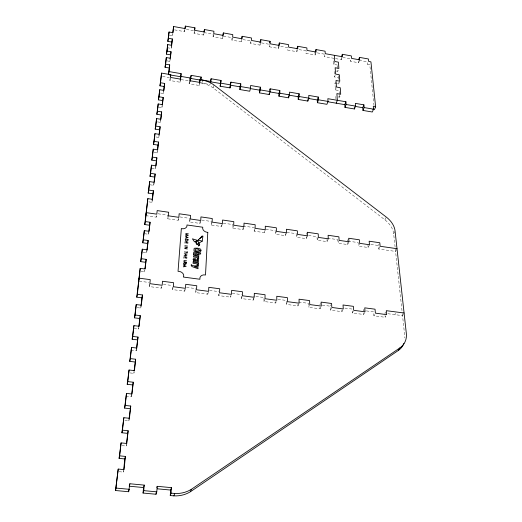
<?xml version="1.0" encoding="UTF-8"?>
<svg xmlns="http://www.w3.org/2000/svg" width="522" height="522" viewBox="0 0 522 522"><rect width="100%" height="100%" fill="white"/><g stroke="black" fill="none" stroke-linecap="round" stroke-linejoin="round"><path stroke-width="0.39" stroke-dasharray="2.61 1.96" d="M279.139 46.204L278.48 48.416L269.235 46.771L269.235 44.279M276.249 301.644L275.694 303.028L263.969 301.501L263.988 297.507L253.294 296.111M243.089 226.026L254.207 227.625L254.162 231.174L264.276 232.623L264.282 231.207M250.684 41.584L250.651 43.45L259.963 45.114L259.982 42.621M241.471 296.163L241.412 298.564L253.242 300.104L253.281 296.907M223.318 223.181L232.923 224.564L232.812 228.121L243.011 229.582L243.056 227.448M223.423 36.077L232.029 37.617L231.931 40.109L241.308 41.78L241.379 39.294M218.731 293.997L218.666 295.602L230.593 297.155L230.646 295.556M201.786 220.082L211.469 221.478L211.286 225.034L221.569 226.509L221.654 224.375M213.185 34.876L213.08 36.742L222.522 38.426L222.64 35.94M195.92 289.403L195.717 292.614L207.749 294.18L207.834 292.574M189.838 218.366L189.59 221.928L199.952 223.416L200.083 221.276M186.354 29.441L194.288 30.863L194.093 33.349L203.6 35.052L203.776 32.56L213.224 34.256M189.284 81.686L189.114 83.755L199.15 85.451L199.339 82.691L201.89 83.135A20.593 13.853 14.1 0 1 213.152 87.911L384.91 219.84A21.996 15.869 25.5 0 1 393.647 233.706L402.273 313.239M172.769 287.191L172.58 289.599L184.716 291.178L184.886 288.77M158.081 213.792L168.032 215.227L167.712 218.796L178.165 220.291L178.335 218.15M149.475 284.144L149.233 286.565L161.474 288.157L161.618 286.545M170.107 78.437L169.898 80.512L179.999 82.215L180.247 79.455M174.583 29.871L184.547 31.646L184.768 29.16M145.716 215.645L156.195 217.145L156.411 215.005M167.105 60.885L169.8 61.348L170.022 59.175M167.144 47.698L171.125 48.396L171.366 46.014M169.272 35.222L172.417 35.777L172.573 34.23M119.088 471.705L123.433 472.116L123.597 470.57M121.926 445.605L126.187 446.029L126.357 444.444M124.856 420.491L128.836 420.908L129.078 418.618M125.913 396.1L131.387 396.7L131.557 395.134M130.017 372.923L133.854 373.361L134.01 371.84M130.95 350.21L136.229 350.83L136.392 349.264M134.082 328.54L138.526 329.082L138.682 327.568M137.103 307.615L140.738 308.071L140.986 305.709M141.025 271.46L144.548 271.929L144.718 270.324M143.1 252.322L146.571 252.792L146.734 251.239M144.542 233.712L148.522 234.267L148.763 232.003M148.803 201.857L151.895 202.308L152.143 199.978M149.879 184.775L153.683 185.343L153.925 183.085M151.674 168.312L155.419 168.887L155.589 167.275M154.153 152.457L157.102 152.913L157.35 150.571M155.83 136.947L158.74 137.41L158.982 135.133M157.461 121.887L160.326 122.35L160.561 120.138M158.342 107.134L161.872 107.715L162.127 105.327M160.587 93.027L163.373 93.49L163.621 91.167M172.417 35.777L172.984 32.703M171.125 48.396L171.699 45.316M163.373 93.49L163.804 91.18M169.8 61.348L170.374 58.275M161.872 107.715L162.303 105.411M160.326 122.35L160.763 120.053M158.74 137.41L159.177 135.12M169.898 80.512L170.485 77.439M157.102 152.913L157.546 150.63M155.419 168.887L155.713 167.366M153.683 185.343L154.127 183.078M184.547 31.646L184.847 30.119M151.895 202.308L152.339 200.056M148.522 234.267L149.122 231.298M179.999 82.215L180.619 79.155M146.571 252.792L147.171 249.849M144.548 271.929L144.855 270.474M194.093 33.349L194.562 31.066M156.195 217.145L156.502 215.658M140.738 308.071L141.194 305.925M189.114 83.755L189.767 80.708M138.526 329.082L138.826 327.672M149.233 286.565L149.703 284.399M203.6 35.052L204.095 32.769M136.229 350.83L136.686 348.748M167.712 218.796L168.371 215.827M133.854 373.361L134.154 371.99M199.15 85.451L199.658 83.174M201.89 83.135L202.575 80.101M131.387 396.7L131.844 394.691M213.08 36.742L213.589 34.472M128.836 420.908L129.293 418.944M161.474 288.157L161.813 286.715M178.165 220.291L178.857 217.335M222.522 38.426L223.057 36.162M126.187 446.029L126.644 444.111M213.152 87.911L213.876 84.89M123.433 472.116L123.89 470.25M231.931 40.109L232.486 37.852M172.58 289.599L173.115 287.452M189.59 221.928L190.328 218.986M241.308 41.78L241.882 39.535M199.952 223.416L200.729 220.48M250.651 43.45L251.049 41.956M184.716 291.178L185.284 289.044M259.963 45.114L260.576 42.882M211.286 225.034L212.102 222.118M195.717 292.614L196.122 291.191M269.235 46.771L269.665 45.284M221.569 226.509L222.418 223.599M207.749 294.18L208.389 292.059M232.812 228.121L233.699 225.217M297.573 49.499L296.874 51.704L287.694 50.066L288.151 48.592M218.666 295.602L219.331 293.488M243.011 229.582L243.931 226.692M315.882 52.781L315.144 54.967L306.022 53.335L306.747 51.143M230.593 297.155L231.063 295.752M254.162 231.174L255.121 228.303M337.382 65.035L333.688 64.382L333.284 58.203L324.227 56.585L324.984 54.405M264.276 232.623L265.274 229.758M241.412 298.564L242.143 296.47M333.688 64.382L334.732 61.492M286.447 232.805L285.371 235.644L275.335 234.208L276.379 231.357M338.367 79.246L338.256 77.641L334.517 76.982L335.581 74.091M253.242 300.104L254.005 298.016M335.509 58.601L341.46 59.665L342.249 57.498M336.331 71.038L337.812 71.299L338.876 68.408M339.411 94.228L339.156 90.567L335.372 89.915L334.941 83.409L335.476 81.961M338.256 77.641L339.059 75.475M335.372 89.915L336.181 87.748M334.941 83.409L338.706 84.062L339.783 81.171M359.449 60.578L358.621 62.725L350.451 61.27L351.267 59.11M338.093 96.896L339.613 97.157L340.435 94.997M263.969 301.501L264.765 299.419M307.451 235.827L306.303 238.645L296.346 237.216L297.462 234.385M374.006 105.653L369.791 64.708L367.553 64.323L368.121 62.894M306.479 234.398L307.334 232.277M298.852 303.869L297.964 305.925L286.33 304.411L287.191 302.349M328.286 238.822L327.072 241.621L317.193 240.205L318.374 237.393M320.671 307.438L320.038 308.796L308.509 307.295L309.429 305.253M348.957 241.79L347.672 244.57L337.871 243.167L339.124 240.374M347.43 241.04L348.389 238.952M319.875 304.828L320.501 303.465M369.465 244.74L368.108 247.493L358.386 246.103L359.71 243.337M342.941 309.631L341.936 311.647L330.498 310.159L330.302 306.192L330.948 304.835M330.498 310.159L331.477 308.13M384.91 219.84L386.28 217.067M396.655 249.385L395.572 251.428L378.744 249.02L378.411 245.497L379.102 244.12M378.744 249.02L380.133 246.273M364.708 312.469L363.645 314.472L352.304 312.998L353.342 310.988M393.647 233.706L394.71 231.651M364.049 309.181L363.338 310.518L373.595 311.856L373.928 315.81L385.177 317.278L385.921 315.954M373.928 315.81L374.659 314.485M384.805 313.324L385.549 311.999M394.971 314.655L395.735 313.337M403.31 314.329L402.54 315.647L385.608 313.428M139.328 281.188L148.842 282.435M163.419 284.34L172.11 285.482M186.563 287.374L195.965 288.601M209.511 290.376L218.835 291.596M232.264 293.357L241.503 294.565M277.945 299.334L286.278 300.424L286.33 304.411M298.675 302.049L308.378 303.321L308.509 307.295M322.283 305.142L330.302 306.192M344.879 308.097L352.037 309.037L352.304 312.998M179.973 216.943L189.081 218.255M265.868 229.302L275.322 230.659L275.335 234.208M286.885 232.329L296.268 233.673L296.346 237.216M308.515 235.435L317.043 236.668L317.193 240.205M327.659 238.195L337.662 239.631L337.871 243.167M348.194 241.144L358.118 242.573L358.386 246.103M370.835 244.407L378.411 245.497M162.544 76.453L169.409 77.621M181.017 79.585L190.282 81.158M200.278 82.848L210.242 84.538M242.932 39.574L250.697 40.964M261.529 42.902L268.465 44.142M280.758 46.341L287.648 47.574L287.694 50.066M299.086 49.623L305.931 50.849L306.022 53.335M317.291 52.885L324.09 54.099L324.227 56.585M342.771 57.446L350.242 58.784L350.451 61.27M359.136 60.376L367.305 61.837L367.553 64.323M402.364 314.042L404.746 336.018A24.142 18.707 30.7 0 1 404.85 337.943M385.027 315.693L385.177 317.278M358.444 60.859L358.621 62.725M367.932 245.379L368.108 247.493M363.521 312.887L363.645 314.472M341.271 57.179L341.46 59.665M337.434 65.818L337.812 71.299M338.595 82.456L338.706 84.062M339.463 94.965L339.613 97.157M347.528 242.449L347.672 244.57M334.152 71.436L334.517 76.982M335.809 96.505L336.005 99.48M341.838 310.061L341.936 311.647M326.961 239.494L327.072 241.621M315.053 53.1L315.144 54.967M319.973 307.21L320.038 308.796M306.238 236.518L306.303 238.645M296.822 49.838L296.874 51.704M297.925 304.333L297.964 305.925M285.345 233.517L285.371 235.644M278.461 45.929L278.48 48.416M275.688 301.429L275.694 303.028"/><path stroke-width="0.78" d="M230.541 83.65L230.926 82.15L240.779 83.827L239.976 86.822L239.898 89.562L249.712 91.226L250.547 88.244L250.599 85.504L260.38 87.174L259.519 90.143L259.486 92.883L269.228 94.534L269.228 93.164M259.486 92.883L260.354 89.915L260.38 87.174M372.858 109.411L374.418 109.666L375.625 106.821L370.933 61.857L368.682 61.465L368.434 58.979L359.495 57.374L359.723 59.86L351.534 58.392L351.326 55.906L342.328 54.288L342.517 56.781L325.239 53.681L325.095 51.195L316.006 49.564L316.123 52.05L306.982 50.412L306.884 47.926L297.736 46.282L297.808 48.768L288.601 47.117L288.549 44.631L279.335 42.974L279.361 45.466L270.089 43.802L270.089 41.316L260.804 39.646L260.785 42.138L251.447 40.462L251.493 37.975L242.149 36.299L241.569 38.543M239.898 89.562L240.701 86.574L240.779 83.827M242.149 36.299L242.077 38.785L232.668 37.101L232.766 34.615L223.357 32.925L222.64 35.94M210.581 81.034L211.11 78.77L221.041 80.46L220.16 86.221L230.052 87.898L230.13 85.836M230.052 87.898L230.926 82.15M220.16 86.221L221.041 80.46M223.357 32.925L223.233 35.411L213.766 33.715L213.909 31.229L204.428 29.526L203.939 31.803M210.594 83.024L211.11 78.77M202.158 236.714L202.203 235.924L196.487 241.908L196.892 244.237L202.203 241.177L202.941 236.061L199.972 238.515M190.824 76.884L191.15 75.364L201.146 77.067L200.957 79.814L210.953 81.51M204.428 29.526L204.259 32.012L194.719 30.302L194.915 27.816L185.369 26.1L184.768 29.16M186.687 258.547L186.785 257.124L184.038 256.746L183.933 258.168M187.085 253.098L187.196 251.526M187.744 243.526L187.842 242.143L185.134 241.764L185.036 243.154M403.884 343.417A24.142 18.707 30.7 0 1 398.253 350.523L190.432 491.717A28.044 26.126 16.3 0 1 173.885 495.861L170.257 495.548L170.642 490.054L171.47 487.646L157.22 486.315L156.841 487.528M170.257 495.548L171.079 493.153L171.47 487.646M398.253 350.523L399.839 347.939A24.234 18.727 30.6 0 0 406.331 333.414L395.063 230.959A22.074 15.875 25.4 0 0 386.28 217.067L213.876 84.89A20.665 13.853 14.2 0 0 202.575 80.101L200.017 79.651L199.828 82.417L189.767 80.708L189.988 77.948M184.201 266.664L184.292 265.45M186.282 237.928L186.361 236.773M185.362 258.24L185.454 256.941M186.439 243.226L186.53 241.96M185.669 255.532L185.78 253.986M201.146 77.067L200.468 80.107L190.497 78.411L190.282 81.158L191.15 75.364M143.543 487.541L129.215 486.21L129.847 483.763L144.242 485.108L143.543 487.541L143.048 493.049L156.013 494.243L156.143 492.67M156.013 494.243L156.776 491.835L157.22 486.315M185.369 26.1L185.147 28.586L173.617 26.524L172.984 32.703L169.043 32.005L168.378 38.269L172.345 38.967L171.699 45.316L167.706 44.618L167.02 51.052L171.04 51.75L170.374 58.275L166.322 57.577L165.624 64.186L169.696 64.885L169.017 71.586L181.108 73.648L180.247 79.455L180.866 76.395L190.928 78.111M143.048 493.049L143.746 490.634L144.242 485.108M181.108 73.648L180.619 79.155L170.485 77.439L170.759 74.679L161.572 73.113L159.96 85.83L164.11 86.521L163.699 90.391M125.43 456.424L124.823 458.949L119.088 458.388L119.668 455.856L125.43 456.424L124.04 469.624L118.22 469.069L115.558 490.523L128.66 491.731L129.847 483.763M128.66 491.731L128.895 489.362M169.696 64.885L168.436 74.659L169.017 71.586M170.094 58.451L171.04 51.75M171.366 46.014L172.345 38.967M172.73 32.684L173.617 26.524M169.121 67.958L165.056 67.26L166.322 57.577M170.466 54.83L166.459 54.131L167.706 44.618M171.777 42.047L167.823 41.349L169.043 32.005M123.681 469.793L124.823 458.949M126.441 443.654L128.131 430.761L122.474 430.174L121.894 432.777L127.525 433.351M129.078 418.618L130.735 406.038L125.182 405.444L124.601 408.106L130.128 408.693M131.642 394.345L133.24 382.215L127.792 381.608L127.211 384.322L132.634 384.923M134.095 371.083L135.655 359.24L130.311 358.614L129.73 361.381L135.054 361.994M136.477 348.481L137.991 337.062L132.745 336.429L132.157 339.235L137.384 339.861M138.761 326.811L140.248 315.647L135.087 315.001L134.506 317.852L139.642 318.485M140.986 305.709L142.421 294.95L137.351 294.304L136.771 297.181L141.821 297.827M144.888 268.713L146.167 259.356L141.253 258.69L140.672 261.626L145.566 262.285M146.819 250.462L148.15 240.498L143.315 239.826L142.741 242.789L147.556 243.454M148.842 231.253L150.075 222.242L145.318 221.569L144.738 224.551L149.481 225.223M152.143 199.978L153.39 190.752L148.763 190.067L148.189 193.081L152.796 193.76M154.003 182.328L155.145 174.028L150.597 173.337L151.491 165.161L156.006 165.852L156.854 157.801L152.372 157.109L153.246 149.175L157.69 149.873L158.512 142.056L154.101 141.364L154.943 133.658L159.321 134.356L160.124 126.768L155.771 126.07L156.587 118.592L160.906 119.284L161.683 111.91L157.403 111.219L158.199 103.95L162.446 104.648L163.203 97.477L158.982 96.779L159.752 89.712L163.947 90.417L164.678 83.448L160.515 82.75L161.572 73.113M155.673 166.472L156.854 157.801M157.435 149.788L158.512 142.056M159.06 134.376L160.124 126.768M160.639 119.401L161.683 111.91M162.212 104.53L163.203 97.477M128.131 430.761L126.794 443.472L121.084 442.897L119.088 458.388M130.735 406.038L129.443 418.285L123.844 417.698L121.894 432.777M133.24 382.215L132.001 394.019L126.5 393.412L124.601 408.106M135.655 359.24L134.461 370.627L129.065 370.007L127.211 384.322M137.991 337.062L136.836 348.05L131.537 347.424L129.73 361.381M140.248 315.647L139.126 326.263L133.926 325.624L132.157 339.235M142.421 294.95L141.345 305.213L136.229 304.561L134.506 317.852M146.167 259.356L145.155 269.013L140.196 268.354L136.771 297.181M148.15 240.498L147.171 249.849L142.297 249.183L140.672 261.626M150.075 222.242L149.122 231.298L144.326 230.626L142.741 242.789M153.39 190.752L152.489 199.306L147.83 198.628L144.738 224.551M155.145 174.028L154.277 182.322L149.69 181.636L148.189 193.081M154.558 177.049L150.023 176.371L151.491 165.161M156.267 160.841L151.804 160.156L153.246 149.175M157.931 145.103L153.533 144.418L154.943 133.658M159.543 129.821L155.204 129.13L156.587 118.592M161.109 114.977L156.835 114.285L158.199 103.95M162.629 100.55L158.42 99.859L159.752 89.712M115.558 490.523L118.22 469.069M119.668 455.856L121.084 442.897M122.474 430.174L123.844 417.698M125.182 405.444L126.5 393.412M127.792 381.608L129.065 370.007M130.311 358.614L131.537 347.424M132.745 336.429L133.926 325.624M135.087 315.001L136.229 304.561M137.351 294.304L140.196 268.354M141.253 258.69L142.297 249.183M143.315 239.826L144.326 230.626M145.318 221.569L147.83 198.628M148.763 190.067L149.69 181.636M167.823 41.349L168.378 38.269M159.96 85.83L160.515 82.75M166.459 54.131L167.02 51.052M158.42 99.859L158.982 96.779M165.056 67.26L165.624 64.186M156.835 114.285L157.403 111.219M155.204 129.13L155.771 126.07M164.11 86.521L164.678 83.448M153.533 144.418L154.101 141.364M151.804 160.156L152.372 157.109M150.023 176.371L150.597 173.337M170.466 76.212L170.759 74.679M145.716 215.645L146.29 212.656L156.809 214.164L157.168 210.588L168.691 212.252L168.371 215.827L178.857 217.335L179.144 213.766L190.576 215.416L190.328 218.986L200.729 220.48L200.944 216.911L212.278 218.548L212.102 222.118L222.418 223.599L222.568 220.036L233.81 221.661L233.699 225.217L243.931 226.692L244.015 223.135L255.167 224.741L255.121 228.303L265.274 229.758L265.287 226.209L276.353 227.807L276.379 231.357L286.447 232.805L286.395 229.256L297.37 230.841L297.462 234.385L307.451 235.827L307.334 232.277L318.224 233.849L318.374 237.393L328.286 238.822L328.103 235.278L338.908 236.838L339.124 240.374L348.957 241.79L348.716 238.254L359.43 239.807L359.71 243.337L369.465 244.74L369.158 241.21L379.794 242.743L380.133 246.273L397.014 248.7M138.539 281.084L139.12 278.174L150.264 279.642L149.86 283.674L162.146 285.28L162.512 281.254L173.617 282.709L173.291 286.735L185.473 288.327L185.754 284.307L196.768 285.756L196.526 289.775L208.604 291.354L208.807 287.335L219.723 288.77L219.553 292.783L231.527 294.349L231.657 290.343L242.476 291.765L242.391 295.765L254.26 297.318L254.312 293.318L265.046 294.734L265.026 298.728L276.797 300.267L276.771 296.274L287.413 297.671L287.472 301.664L299.145 303.191L299.047 299.204L309.598 300.587L309.729 304.574L321.304 306.081L321.134 302.107L331.6 303.484L331.803 307.458L343.274 308.959L343.039 304.985L353.414 306.349L353.688 310.316L365.067 311.804L364.754 307.843L375.044 309.194L375.383 313.154L386.671 314.629L386.293 310.675L404.087 313.011M194.445 30.1L194.915 27.816M199.339 82.691L200.017 79.651M259.982 42.621L260.804 39.646M269.665 42.797L270.089 41.316M198.647 244.922L198.321 246.032L199.776 244.648L197.577 240.407L192.403 238.828L194.523 241.888L195.228 241.542L196.657 244.231L199.482 245.229M278.461 45.929L279.335 42.974M269.678 90.313L270.122 88.838L279.831 90.489L279.857 93.236L278.937 96.178L288.607 97.823L289.56 94.88L289.501 92.14L299.139 93.784L299.223 96.524L298.238 99.454L307.836 101.079L308.848 98.162L308.743 95.422L318.309 97.053L318.44 99.793L317.402 102.704L326.935 104.315L327.999 101.418L327.842 98.684L345.916 101.764L346.119 104.504L344.996 107.375L354.431 108.974L355.58 106.11L355.345 103.376L363.906 104.837L364.16 107.571L362.986 110.429L372.349 112.015L373.556 109.17L373.276 106.429L375.625 106.821M269.228 94.534L270.122 91.578L270.122 88.838M278.937 96.178L278.911 93.438L279.831 90.489M297.038 48.481L297.736 46.282M298.238 99.454L298.16 96.714L299.139 93.784M315.027 52.474L316.006 49.564M173.885 495.861L174.726 493.473A28.175 26.191 16.4 0 0 191.346 489.323L399.839 347.939M184.442 262.86L184.227 262.847A0.763 0.6 13.7 0 0 183.764 263.016C182.322 266.97 188.403 260.354 185.578 264.53M317.402 102.704L317.272 99.963L318.309 97.053M341.538 56.454L342.328 54.288M336.246 103.186L337.336 100.302L336.892 93.621L340.709 94.273L340.246 87.683L336.449 87.024L336.011 80.519L339.783 81.171L339.326 74.75L335.581 74.091L335.15 67.749L338.876 68.408L338.432 62.151L334.732 61.492L334.315 55.306M190.432 491.717L191.346 489.323M358.666 59.521L359.495 57.374M344.996 107.375L344.794 104.641L345.916 101.764M362.986 110.429L362.738 107.689L363.906 104.837M184.873 264.08L184.397 264.406M197.577 240.407L195.228 241.542M185.323 263.127L185.728 263.088M183.307 266.827L186.152 266.311L183.431 265.052M185.401 238.078L188.181 237.608L185.525 236.388M171.079 493.153L174.726 493.473M116.138 488.083L129.299 489.297M143.746 490.634L156.776 491.835M157.246 488.814L170.642 490.054M186.543 260.824L184.305 260.569A0.757 0.6 13.7 0 0 183.907 260.772L184.064 261.959L186.432 262.383L184.37 262.09M187.378 248.935L184.638 248.557L187.489 247.395L184.749 247.017M184.39 251.93L187.144 252.309M184.259 253.777L187.007 254.155M184.142 255.323L186.896 255.702M184.847 245.692L187.581 246.077M185.741 233.491L188.442 233.876L185.675 234.404L188.318 235.696L185.604 235.318M220.904 83.207L230.822 84.89M240.701 86.574L250.547 88.244M260.354 89.915L270.122 91.578M279.857 93.236L289.56 94.88M299.223 96.524L308.848 98.162M318.44 99.793L327.999 101.418M346.119 104.504L355.58 106.11M364.16 107.571L373.556 109.17M169.239 74.796L180.495 76.708M210.405 81.791L220.297 83.474M230.156 85.151L239.976 86.822M250.514 88.616L259.519 90.143M269.978 91.924L278.911 93.438M288.555 95.082L298.16 96.714M308.528 98.475L317.272 99.963M327.568 101.712L344.794 104.641M354.98 106.371L362.738 107.689M198.21 239.963L202.203 241.177M193.832 254.808L196.187 255.623L198.601 255.46A1.194 0.933 14.7 0 0 198.889 255.154L198.98 254.442A1.148 0.894 14.7 0 0 198.797 254.077L198.438 253.731L200.618 254.031L200.683 252.974L193.792 252.022L193.727 253.04C194.882 252.961 192.964 253.64 193.584 254.423A1.194 0.933 14.5 0 0 193.832 254.808M354.314 107.61L354.431 108.974M307.784 99.709L307.836 101.079M288.581 96.453L288.607 97.823M191.202 265.15L191.907 266.54L198.014 268.745L198.086 267.655L194.484 266.598L198.158 266.461L198.223 265.333C194.974 266.187 192.918 266.116 191.235 264.706L191.202 265.15M193.179 259.303C193.538 260.667 193.623 260.158 193.173 261.561A1.625 1.279 14.4 0 1 193.616 261.515L197.877 261.927A1.057 0.829 14.7 0 0 198.23 261.744L198.588 261.072A4.496 3.53 14.5 0 0 198.647 260.491L198.353 259.558A1.279 0.998 14.7 0 0 198.021 259.258C196.383 257.424 198.765 264.68 195.9 258.977A1.148 0.9 14.5 0 0 195.613 258.755L193.61 258.638A1.09 0.855 14.5 0 0 193.284 258.945L193.179 259.303M200.97 250.358L200.709 251.376A1.69 1.312 14.8 0 1 200.102 251.845L197.277 251.878L194.504 251.075A1.69 1.318 14.5 0 1 193.962 250.443L194.08 248.661A1.69 1.312 14.5 0 1 194.686 248.191L197.505 248.165L200.272 248.968A1.69 1.312 14.8 0 1 200.813 249.594L200.97 250.358M207.795 232.355L205.498 274.996A4.992 3.98 15.5 0 0 199.926 279.257L183.476 277.071A4.848 3.869 13.3 0 0 183.659 276.562A5.024 4.006 13.2 0 0 178.041 271.303L181.336 228.61L181.656 228.682A4.829 3.68 13.3 0 0 186.98 224.975L202.764 227.227A4.796 3.654 15.2 0 0 207.469 232.349L207.795 232.355M198.373 262.905L198.308 263.936L197.61 263.845L198.19 264.341A1.168 0.92 14.7 0 1 198.38 264.778C198.171 265.665 196.853 264.987 196.977 264.125A0.816 0.639 14.7 0 0 196.65 263.832L193.062 263.277L193.127 262.194L198.373 262.905M198.751 256.589L198.693 257.607L197.995 257.509L198.575 258.005A1.161 0.907 14.7 0 1 198.765 258.442C198.66 259.271 197.179 258.723 197.407 257.861A0.809 0.633 14.6 0 0 197.042 257.503L193.473 256.941L193.538 255.871L198.751 256.589M188.05 239.494C188.683 241.784 184.357 241.118 185.33 239.115L188.05 239.494M199.946 250.371C193.231 253.177 193.884 245.81 199.946 250.371M194.073 259.799L194.067 259.845A0.92 0.724 14.5 0 0 194.151 260.197L194.23 260.315A0.744 0.587 14.5 0 0 194.634 260.576L195.861 260.759L195.456 259.852A0.659 0.515 14.5 0 0 195.137 259.617L194.073 259.799M198.001 254.24C193.447 256.269 193.962 251.017 198.001 254.24"/></g></svg>
